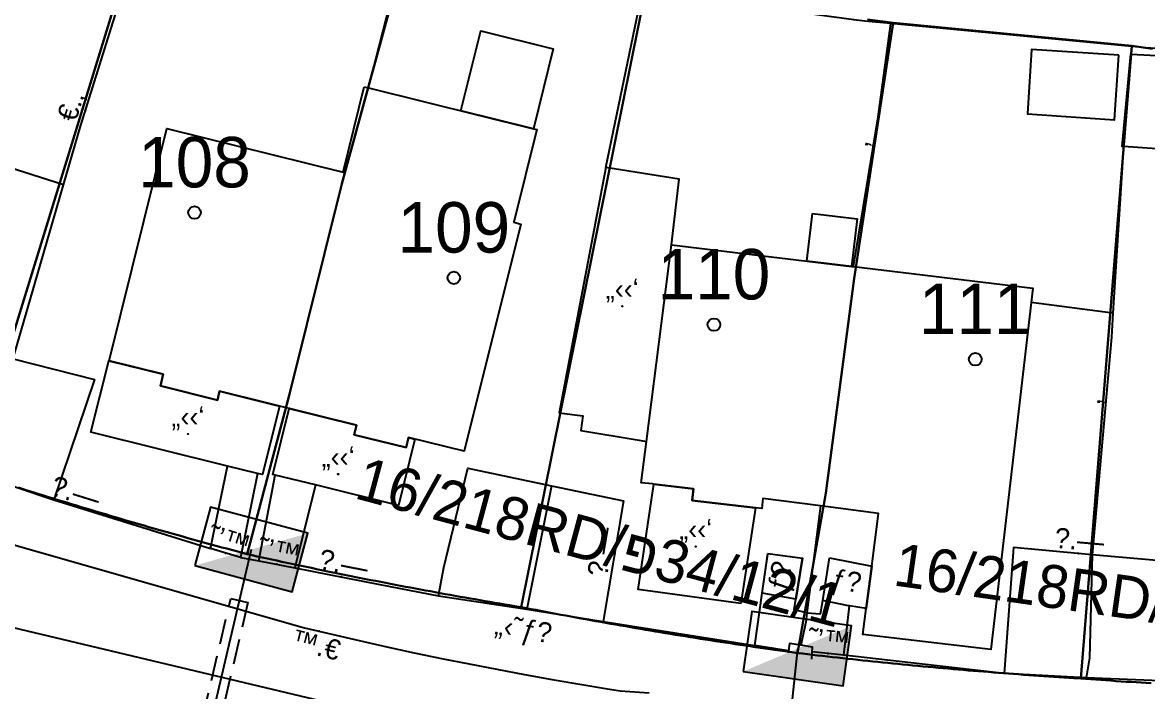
# Model space of a CAD drawing. Header units: metres. Extents: x 218299 to 220222, y 572714 to 574340.
# Drawn here: x 218803.07 to 218847.65, y 573422.41 to 573448.94 of the extents above; entities that cross this region are included whole.
import ezdxf
from ezdxf.enums import TextEntityAlignment as Align

# ---------------------------------------------------------------- set-up
doc = ezdxf.new("R2010")
doc.units = ezdxf.units.M
doc.header["$MEASUREMENT"] = 0
doc.linetypes.add('DASH15', pattern=[1.5, 1, -0.5])
for name, color, linetype in [('1602', 44, 'Continuous'), ('1603', 44, 'Continuous'), ('6151', 102, 'CABLEUNDEXIST03'), ('6261', 7, 'Continuous'), ('6701', 7, 'DASH15'), ('A_POINTS', 2, 'Continuous'), ('M2200', 253, 'Continuous'), ('M2207', 253, 'Continuous'), ('M2401', 7, 'Continuous'), ('M2404', 7, 'Continuous'), ('M2407', 253, 'Continuous'), ('M2408', 253, 'Continuous'), ('M2412', 253, 'Continuous'), ('M2420', 253, 'Continuous'), ('M2601', 253, 'Continuous'), ('M2602', 253, 'Continuous'), ('M2605', 253, 'Continuous'), ('M2612', 253, 'Continuous')]:
    doc.layers.add(name, color=color, linetype=linetype)
doc.styles.add('HEBTXT', font='HEBTXT')
doc.styles.add('MAVAT_HEBTXT', font='HEBTXT')
doc.linetypes.add('CABLEUNDEXIST03', pattern='A,3.5,[222,elecad.shx,S=0.01,R=0,X=0,Y=0],1.5', length=5)

# ---------------------------------------------------------------- blocks, each defined once
blk = doc.blocks.new('6261')
blk.add_lwpolyline([(-2, -1.2), (2, -1.2), (2, 1.2), (-2, 1.2)], close=True)
at = {"color": 0}
blk.add_solid([(2, 1.2), (-2, -1.2), (2, -1.2)], dxfattribs=at)
at = {"color": 0, "style": 'HEBTXT'}
blk.add_attdef('PIL_NAME', (2.689, 2.418), '', height=1.7, dxfattribs=at)
at = {"style": 'HEBTXT'}
blk.add_attdef('CAMUT_MONIM', (2.489, 0.218), '', height=1.7, dxfattribs=at)
at = {"color": 0, "style": 'HEBTXT', "flags": 1}
for tag, p in [('TYPE', (2.585, -1.773)), ('MAP_TYPE', (2.689, -3.782))]:
    blk.add_attdef(tag, p, '', height=1.7, dxfattribs=at)
blk = doc.blocks.new('1603')
at = {"layer": 'A_POINTS'}
blk.add_circle((0, 0), 0.25, dxfattribs=at)
at = {"color": 0, "style": 'HEBTXT'}
blk.add_attdef('PARCEL_NUM', text='', height=2, dxfattribs=at).set_placement((0, 1), align=Align.CENTER)
at = {"color": 0, "style": 'HEBTXT', "flags": 1}
blk.add_attdef('LOT_NUM', text='', height=2, dxfattribs=at).set_placement((0, -2.5), align=Align.CENTER)
blk = doc.blocks.new('M2404')
blk.add_circle((0, 0), 0.025)
at = {"style": 'MAVAT_HEBTXT'}
blk.add_attdef('NAME', text='', height=0.8, dxfattribs=at).set_placement((0, 1.592), align=Align.MIDDLE)
blk = doc.blocks.new('M2408')
blk.add_circle((0, 0), 0.025)
at = {"style": 'MAVAT_HEBTXT'}
blk.add_attdef('NAME', text='', height=0.8, dxfattribs=at).set_placement((0, 1.592), align=Align.MIDDLE)
blk = doc.blocks.new('M2601')
blk.add_circle((0, 0), 0.025)
at = {"style": 'MAVAT_HEBTXT'}
blk.add_attdef('NAME', text='', height=0.8, dxfattribs=at).set_placement((0, 1.592), align=Align.MIDDLE)
blk = doc.blocks.new('M2602')
blk.add_circle((0, 0), 0.025)
at = {"style": 'MAVAT_HEBTXT'}
blk.add_attdef('NAME', text='', height=0.8, dxfattribs=at).set_placement((0, 1.592), align=Align.MIDDLE)
blk = doc.blocks.new('M2605')
blk.add_circle((0, 0), 0.025)
at = {"style": 'MAVAT_HEBTXT'}
blk.add_attdef('NAME', text='', height=0.8, dxfattribs=at).set_placement((0, 1.592), align=Align.MIDDLE)
blk = doc.blocks.new('M2612')
blk.add_circle((0, 0), 0.025)
at = {"style": 'MAVAT_HEBTXT'}
blk.add_attdef('NAME', text='', height=0.8, dxfattribs=at).set_placement((0, 1.592), align=Align.MIDDLE)
blk = doc.blocks.new('M2207')
blk.add_circle((0, 0), 0.025)
at = {"style": 'MAVAT_HEBTXT'}
blk.add_attdef('NAME', text='', height=0.8, dxfattribs=at).set_placement((0, 1.592), align=Align.MIDDLE)
blk = doc.blocks.new('M2412')
blk.add_circle((0, 0), 0.025)
at = {"style": 'MAVAT_HEBTXT'}
blk.add_attdef('NAME', text='', height=0.8, dxfattribs=at).set_placement((0, 1.592), align=Align.MIDDLE)
blk = doc.blocks.new('111')
at = {"layer": 'M2200'}
for points in [[(218816.615, 573446.391, 573.096), (218816.777, 573446.351, 573.096), (218823.318, 573444.728, 573.096), (218823.451, 573444.695, 573.096), (218822.539, 573441.017, 573.006), (218822.815, 573440.949, 572.886), (218820.578, 573431.937, 572.586), (218818.368, 573432.486, 572.586), (218818.368, 573432.486, 572.586), (218818.269, 573432.086, 572.496), (218816.212, 573432.596, 572.526), (218816.212, 573432.596, 572.526), (218816.306, 573432.973, 572.586), (218816.306, 573432.973, 572.586), (218810.881, 573434.319, 572.646), (218810.881, 573434.319, 572.646), (218810.795, 573433.971, 572.616), (218810.795, 573433.971, 572.616), (218808.536, 573434.531, 572.556), (218808.536, 573434.531, 572.556), (218808.65, 573434.993, 572.556), (218806.51, 573435.524, 572.616), (218808.796, 573444.738, 572.526), (218815.775, 573443.006, 572.916)], [(218828.783, 573440.125, 572.04), (218835.915, 573439.268, 572.099), (218835.997, 573439.258, 572.1), (218843.104, 573438.405, 572.16), (218843.037, 573437.833, 572.16), (218841.433, 573424.083, 572.16), (218836.372, 573424.673, 572.16), (218836.504, 573425.708, 572.211), (218836.719, 573427.389, 572.295), (218836.985, 573429.471, 572.4), (218834.696, 573429.771, 572.28), (218832.407, 573430.071, 572.16), (218832.36, 573429.667, 572.16), (218832.36, 573429.667, 572.16), (218832.111, 573429.696, 572.16), (218829.604, 573429.989, 572.16), (218829.604, 573429.989, 572.16), (218829.658, 573430.452, 572.16), (218829.658, 573430.452, 572.16), (218828.087, 573430.635, 572.16), (218828.031, 573430.642, 572.16), (218827.591, 573430.693, 572.16), (218827.797, 573432.325, 572.139)]]:
    blk.add_polyline3d(points, close=True, dxfattribs=at)
at = {"layer": 'M2207'}
for points in [[(218823.318, 573444.728, 572.121), (218820.442, 573445.442, 572.121), (218821.227, 573448.606, 571.971), (218824.104, 573447.892, 571.971), (218823.318, 573444.728, 572.121)], [(218846.512, 573447.638, 572.04), (218843.055, 573447.867, 572.04), (218842.886, 573445.313, 572.16), (218846.342, 573445.084, 572.16), (218846.512, 573447.638, 572.04)], [(218850.314, 573447.513, 572.64), (218850.083, 573443.779, 571.92), (218850.083, 573443.779, 571.92), (218846.7, 573444.022, 571.92), (218846.637, 573444.027, 571.92), (218846.98, 573447.682, 572.64)], [(218827.797, 573432.325, 572.139), (218828.783, 573440.125, 572.04), (218829.086, 573442.721, 572.16), (218826.178, 573443.191, 572.16), (218826.178, 573443.191, 572.16), (218824.338, 573433.464, 572.16), (218825.267, 573433.339, 572.16), (218825.199, 573432.76, 572.16), (218827.507, 573432.373, 572.141)], [(218834.376, 573441.371, 571.665), (218836.142, 573441.159, 571.665), (218835.915, 573439.268, 571.665), (218834.149, 573439.48, 571.665), (218834.376, 573441.371, 571.665)], [(218810.881, 573434.319, 572.556), (218813.253, 573433.731, 572.556), (218812.578, 573431.012, 572.346), (218812.378, 573431.062, 572.346), (218811.198, 573431.354, 572.346), (218805.784, 573432.698, 572.346), (218806.487, 573435.53, 572.586), (218808.65, 573434.993, 572.556), (218808.536, 573434.531, 572.541), (218810.795, 573433.971, 572.541)], [(218816.212, 573432.596, 572.511), (218818.269, 573432.086, 572.511), (218818.368, 573432.486, 572.511), (218818.621, 573432.423, 572.511), (218817.967, 573429.786, 572.421), (218814.677, 573430.603, 572.401), (218813.085, 573430.998, 572.392), (218812.991, 573431.021, 572.391), (218813.639, 573433.635, 572.571), (218816.306, 573432.973, 572.511)], [(218831.539, 573425.907, 571.98), (218827.465, 573426.457, 571.98), (218828.087, 573430.635, 572.22), (218829.658, 573430.452, 572.1), (218829.604, 573429.989, 572.1), (218832.111, 573429.696, 572.1)]]:
    blk.add_polyline3d(points, close=True, dxfattribs=at)
at = {"layer": 'M2401'}
blk.add_polyline3d([(218802.724, 573428.223, 568.773), (218814.249, 573424.941, 568.653), (218815.332, 573424.682, 568.629), (218816.416, 573424.431, 568.605), (218817.502, 573424.188, 568.582), (218818.59, 573423.953, 568.559), (218819.679, 573423.725, 568.537), (218820.77, 573423.505, 568.516), (218821.863, 573423.294, 568.496), (218822.957, 573423.089, 568.476), (218824.053, 573422.893, 568.457), (218825.15, 573422.705, 568.439), (218826.248, 573422.524, 568.421), (218826.746, 573422.445, 568.414), (218827.9, 573422.361, 568.414)], dxfattribs=at)
at = {"layer": 'M2404'}
blk.add_polyline3d([(218802.724, 573428.223, 568.773), (218814.249, 573424.941, 568.653), (218815.332, 573424.682, 568.629), (218816.416, 573424.431, 568.605), (218817.502, 573424.188, 568.582), (218818.59, 573423.953, 568.559), (218819.679, 573423.725, 568.537), (218820.77, 573423.505, 568.516), (218821.863, 573423.294, 568.496), (218822.957, 573423.089, 568.476), (218824.053, 573422.893, 568.457), (218825.15, 573422.705, 568.439), (218826.248, 573422.524, 568.421), (218826.746, 573422.445, 568.414), (218827.9, 573422.361, 568.414)], dxfattribs=at)
at = {"layer": 'M2407'}
blk.add_polyline3d([(218846.274, 573437.417, 569.539), (218843.037, 573437.833, 569.629)], dxfattribs=at)
at = {"layer": 'M2408'}
for points in [[(218801.275, 573431.03, 568.983), (218804.318, 573430.015, 568.983)], [(218819.549, 573426.203, 568.563), (218823.052, 573425.681, 568.536), (218826.081, 573425.184, 568.365)], [(218848.148, 573422.834, 568.185), (218845.212, 573422.958, 568.185), (218841.972, 573423.125, 568.185)]]:
    blk.add_polyline3d(points, dxfattribs=at)
at = {"layer": 'M2412'}
for points in [[(218832.606, 573427.881, 569.43), (218833.978, 573427.704, 569.46), (218833.715, 573426.075, 568.56), (218832.372, 573426.312, 568.605)], [(218835.047, 573427.714, 569.43), (218836.719, 573427.389, 569.355), (218836.504, 573425.708, 568.605), (218835.845, 573425.807, 568.605), (218835.805, 573425.813, 568.605), (218834.777, 573426.02, 568.65)]]:
    blk.add_polyline3d(points, close=True, dxfattribs=at)
at = {"layer": 'M2420', "linetype": 'Continuous', "lineweight": -3}
blk.add_lwpolyline([(218778.789, 573430.643), (218823.5, 573420), (218850.7, 573416.62), (218872.91, 573416.69), (218902.91, 573421.31), (218924.8, 573428), (218952.3, 573439.38), (218956.3, 573441.88), (218980.91, 573457.81), (218995.09, 573470.88), (219024.2, 573502.19), (219042.09, 573537.19), (219043.91, 573540.62), (219049.7, 573557.12), (219054.59, 573574.81), (219057.41, 573589.69), (219057.5, 573620.62), (219058, 573628.19), (219058.7, 573640.38), (219046.5, 573689.62), (219028.09, 573726.31)], dxfattribs=at)
at = {"layer": 'M2601'}
for points in [[(218816.777, 573446.351, 571.207), (218817.635, 573449.708, 571.207)], [(218826.178, 573443.191, 571.71), (218827.558, 573449.815, 571.71)], [(218835.997, 573439.258, 571.26), (218836.975, 573445.197, 571.17), (218837.478, 573448.898, 571.17)], [(218804.697, 573442.501, 572.073), (218800.089, 573443.965, 572.073)], [(218846.7, 573444.022, 571.35), (218846.274, 573437.417, 571.192), (218846.213, 573436.467, 571.17), (218845.454, 573427.839, 570.99), (218845.342, 573423.752, 570.63), (218845.342, 573423.752, 570.63)], [(218824.038, 573430.567, 571.155), (218823.052, 573425.681, 570.708)], [(218834.696, 573429.771, 570.99), (218834.15, 573425.535, 570.99), (218834.103, 573425.163, 570.99), (218833.917, 573424.247, 570.81)], [(218845.342, 573423.752, 569.415), (218845.212, 573422.958, 569.383)]]:
    blk.add_polyline3d(points, dxfattribs=at)
at = {"layer": 'M2602'}
for points in [[(218802.755, 573435.797, 570.723), (218804.697, 573442.501, 570.59), (218805.382, 573444.868, 570.543), (218808.55, 573455.013, 570.543)], [(218834.347, 573423.702, 569.73), (218834.358, 573423.936, 569.73), (218834.36, 573423.984, 569.73), (218834.369, 573424.17, 569.73), (218833.917, 573424.247, 569.73), (218833.465, 573424.324, 569.73), (218833.422, 573424.028, 569.73), (218833.409, 573423.943, 569.73)]]:
    blk.add_polyline3d(points, dxfattribs=at)
at = {"layer": 'M2605'}
for points in [[(218904.178, 573453.952, 572.805), (218897.583, 573452.143, 572.805), (218895.755, 573451.761, 572.805), (218893.483, 573451.286, 572.805), (218887.66, 573450.068, 572.805), (218882.196, 573449.218, 572.805), (218880.374, 573448.935, 572.805), (218871.017, 573447.822, 572.805), (218870.572, 573447.769, 572.805), (218866.475, 573447.725, 572.96), (218864.913, 573447.708, 573.018), (218859.255, 573447.647, 573.232), (218858.644, 573447.64, 573.255), (218856.823, 573447.688, 573.255), (218847.777, 573447.925, 573.255), (218847.581, 573447.93, 573.255), (218837.478, 573448.898, 573.255), (218836.447, 573448.996, 573.255), (218836.006, 573449.038, 573.255), (218829.366, 573449.962, 573.255)], [(218802.697, 573435.609, 569.853), (218805.928, 573434.78, 569.853), (218804.318, 573430.015, 569.853), (218804.318, 573430.015, 569.853), (218810.52, 573428.082, 569.853), (218810.52, 573428.082, 569.853), (218811.198, 573431.354, 569.823)], [(218819.772, 573427.336, 569.88), (218820.716, 573431.263, 569.88), (218824.038, 573430.567, 569.799), (218826.889, 573429.969, 569.73), (218826.081, 573425.184, 569.58), (218826.081, 573425.184, 569.58), (218832.091, 573424.24, 569.43), (218832.091, 573424.24, 569.43), (218832.372, 573426.312, 569.43), (218832.603, 573427.862, 569.43), (218832.606, 573427.881, 569.43)], [(218812.378, 573431.062, 569.763), (218811.706, 573427.723, 569.763), (218811.706, 573427.723, 569.763), (218812.439, 573427.6, 569.763), (218812.439, 573427.6, 569.763), (218813.085, 573430.998, 569.763)], [(218814.677, 573430.603, 569.763), (218813.864, 573427.321, 569.763), (218813.864, 573427.321, 569.763), (218817.232, 573426.659, 569.763)], [(218854.218, 573424.188, 569.355), (218854.192, 573423.855, 569.355), (218854.086, 573422.521, 569.355), (218854.086, 573422.521, 569.355), (218848.148, 573422.834, 569.355), (218848.148, 573422.834, 569.355), (218848.418, 573426.828, 569.481), (218848.468, 573427.57, 569.505), (218845.454, 573427.839, 569.505), (218842.332, 573428.118, 569.505), (218841.972, 573423.125, 569.505), (218841.972, 573423.125, 569.505), (218835.617, 573423.857, 569.505), (218835.617, 573423.857, 569.505), (218835.845, 573425.807, 569.505)], [(218834.15, 573425.535, 569.55), (218833.646, 573425.65, 569.55), (218833.715, 573426.075, 569.55), (218833.978, 573427.704, 569.55)], [(218834.15, 573425.535, 569.55), (218834.693, 573425.497, 569.55), (218834.777, 573426.02, 569.55), (218835.047, 573427.714, 569.55), (218835.047, 573427.714, 569.55)], [(218817.232, 573426.659, 569.763), (218819.549, 573426.203, 569.763), (218819.772, 573427.336, 569.88)]]:
    blk.add_polyline3d(points, dxfattribs=at)
at = {"layer": 'M2612'}
for points in [[(218811.706, 573427.723, 570.903), (218810.52, 573428.082, 570.903)], [(218812.439, 573427.6, 570.903), (218813.864, 573427.321, 570.903)], [(218833.422, 573424.028, 569.55), (218832.091, 573424.24, 569.55)], [(218835.617, 573423.857, 569.46), (218834.36, 573423.984, 569.46)]]:
    blk.add_polyline3d(points, dxfattribs=at)
at = {"layer": 'M2207'}
ref = blk.add_blockref('M2207', (218826.835, 573437.689), dxfattribs=dict(at, xscale=0.5, yscale=0.5, zscale=0.5))
ref.add_attrib('NAME', '„‹‹‘', dxfattribs={"layer": '0', "height": 0.8, "style": 'MAVAT_HEBTXT'}).set_placement((218826.835, 573438.314), align=Align.MIDDLE)
ref = blk.add_blockref('M2207', (218809.628, 573432.624), dxfattribs=dict(at, xscale=0.5, yscale=0.5, zscale=0.5))
ref.add_attrib('NAME', '„‹‹‘', dxfattribs={"layer": '0', "height": 0.8, "style": 'MAVAT_HEBTXT'}).set_placement((218809.628, 573433.249), align=Align.MIDDLE)
ref = blk.add_blockref('M2207', (218815.579, 573431.029), dxfattribs=dict(at, xscale=0.5, yscale=0.5, zscale=0.5))
ref.add_attrib('NAME', '„‹‹‘', dxfattribs={"layer": '0', "height": 0.8, "style": 'MAVAT_HEBTXT'}).set_placement((218815.579, 573431.654), align=Align.MIDDLE)
ref = blk.add_blockref('M2207', (218829.747, 573428.16), dxfattribs=dict(at, xscale=0.5, yscale=0.5, zscale=0.5))
ref.add_attrib('NAME', '„‹‹‘', dxfattribs={"layer": '0', "height": 0.8, "style": 'MAVAT_HEBTXT'}).set_placement((218829.747, 573428.785), align=Align.MIDDLE)
at = {"layer": 'M2404'}
ref = blk.add_blockref('M2404', (218814.828, 573424.802), dxfattribs=dict(at, xscale=0.5, yscale=0.5, zscale=0.5))
ref.add_attrib('NAME', '™.€', dxfattribs={"layer": '0', "height": 0.8, "rotation": 345.5165, "style": 'MAVAT_HEBTXT'}).set_placement((218814.69, 573424.27), align=Align.MIDDLE)
at = {"layer": 'M2408'}
ref = blk.add_blockref('M2408', (218823.052, 573425.681), dxfattribs=dict(at, xscale=0.5, yscale=0.5, zscale=0.5))
ref.add_attrib('NAME', '„‹˜ƒ\x8e', dxfattribs={"layer": '0', "height": 0.8, "rotation": 350.6818, "style": 'MAVAT_HEBTXT'}).set_placement((218822.906, 573424.793), align=Align.MIDDLE)
at = {"layer": 'M2412'}
ref = blk.add_blockref('M2412', (218833.723, 573426.123), dxfattribs=dict(at, xscale=0.5, yscale=0.5, zscale=0.5))
ref.add_attrib('NAME', 'ƒ\x8e', dxfattribs={"layer": '0', "height": 0.8, "rotation": 80.8444, "style": 'MAVAT_HEBTXT'}).set_placement((218833.19, 573426.966), align=Align.MIDDLE)
ref = blk.add_blockref('M2412', (218836.463, 573425.714), dxfattribs=dict(at, xscale=0.5, yscale=0.5, zscale=0.5))
ref.add_attrib('NAME', 'ƒ\x8e', dxfattribs={"layer": '0', "height": 0.8, "rotation": 351.4206, "style": 'MAVAT_HEBTXT'}).set_placement((218835.699, 573426.699), align=Align.MIDDLE)
at = {"layer": 'M2601'}
ref = blk.add_blockref('M2601', (218836.789, 573444.07), dxfattribs=dict(at, xscale=0.5, yscale=0.5, zscale=0.5))
ref.add_attrib('NAME', '‚', dxfattribs={"layer": '0', "height": 0.8, "rotation": 80.6545, "style": 'MAVAT_HEBTXT'}).set_placement((218836.247, 573444.159), align=Align.MIDDLE)
ref = blk.add_blockref('M2601', (218845.985, 573433.881), dxfattribs=dict(at, xscale=0.5, yscale=0.5, zscale=0.5))
ref.add_attrib('NAME', '‚', dxfattribs={"layer": '0', "height": 0.8, "rotation": 84.9738, "style": 'MAVAT_HEBTXT'}).set_placement((218845.438, 573433.929), align=Align.MIDDLE)
at = {"layer": 'M2602'}
ref = blk.add_blockref('M2602', (218805.558, 573445.432), dxfattribs=dict(at, xscale=0.5, yscale=0.5, zscale=0.5))
ref.add_attrib('NAME', '€.‚', dxfattribs={"layer": '0', "height": 0.8, "rotation": 72.6619, "style": 'MAVAT_HEBTXT'}).set_placement((218805.033, 573445.596), align=Align.MIDDLE)
at = {"layer": 'M2605'}
ref = blk.add_blockref('M2605', (218805.021, 573429.796), dxfattribs=dict(at, xscale=0.5, yscale=0.5, zscale=0.5))
ref.add_attrib('NAME', '\x9a.—', dxfattribs={"layer": '0', "height": 0.8, "rotation": 342.6856, "style": 'MAVAT_HEBTXT'}).set_placement((218805.185, 573430.321), align=Align.MIDDLE)
ref = blk.add_blockref('M2605', (218826.534, 573427.865), dxfattribs=dict(at, xscale=0.5, yscale=0.5, zscale=0.5))
ref.add_attrib('NAME', '\x9a.—', dxfattribs={"layer": '0', "height": 0.8, "rotation": 80.4235, "style": 'MAVAT_HEBTXT'}).set_placement((218825.991, 573427.957), align=Align.MIDDLE)
ref = blk.add_blockref('M2605', (218844.903, 573427.888), dxfattribs=dict(at, xscale=0.5, yscale=0.5, zscale=0.5))
ref.add_attrib('NAME', '\x9a.—', dxfattribs={"layer": '0', "height": 0.8, "rotation": 354.8979, "style": 'MAVAT_HEBTXT'}).set_placement((218844.952, 573428.436), align=Align.MIDDLE)
ref = blk.add_blockref('M2605', (218815.695, 573426.961), dxfattribs=dict(at, xscale=0.5, yscale=0.5, zscale=0.5))
ref.add_attrib('NAME', '\x9a.—', dxfattribs={"layer": '0', "height": 0.8, "rotation": 348.865, "style": 'MAVAT_HEBTXT'}).set_placement((218815.801, 573427.501), align=Align.MIDDLE)
at = {"layer": 'M2612'}
ref = blk.add_blockref('M2612', (218811.113, 573427.902), dxfattribs=dict(at, xscale=0.5, yscale=0.5, zscale=0.5))
ref.add_attrib('NAME', '˜’™', dxfattribs={"layer": '0', "height": 0.8, "rotation": 343.1709, "style": 'MAVAT_HEBTXT'}).set_placement((218811.272, 573428.429), align=Align.MIDDLE)
ref = blk.add_blockref('M2612', (218813.152, 573427.46), dxfattribs=dict(at, xscale=0.5, yscale=0.5, zscale=0.5))
ref.add_attrib('NAME', '˜’™', dxfattribs={"layer": '0', "height": 0.8, "rotation": 348.9579, "style": 'MAVAT_HEBTXT'}).set_placement((218813.257, 573428), align=Align.MIDDLE)
ref = blk.add_blockref('M2612', (218834.989, 573423.921), dxfattribs=dict(at, xscale=0.5, yscale=0.5, zscale=0.5))
ref.add_attrib('NAME', '˜’™', dxfattribs={"layer": '0', "height": 0.8, "rotation": 354.2545, "style": 'MAVAT_HEBTXT'}).set_placement((218835.044, 573424.468), align=Align.MIDDLE)
at = {"layer": 'M2612', "xscale": 0.5, "yscale": 0.5, "zscale": 0.5}
blk.add_blockref('M2612', (218832.757, 573424.134), dxfattribs=at)

msp = doc.modelspace()

# ---------------------------------------------------------------- linework, layer by layer
at = {"layer": '1602'}
for points in [[(218792.56, 573460.77), (218803.31, 573456.83), (218808.4, 573455.1), (218801.01, 573431.11)], [(218801.01, 573431.11), (218808.4, 573455.1)], [(218818.45, 573452.49), (218815.73, 573442.54), (218813.65, 573434.2), (218811.98, 573427.86), (218811.7452, 573427.9223), (218811.552, 573427.9739), (218811.3588, 573428.0256), (218811.1656, 573428.0775), (218810.9725, 573428.1296), (218810.7795, 573428.1819), (218810.5865, 573428.2345), (218810.3936, 573428.2872), (218810.2007, 573428.3401), (218810.0079, 573428.3932), (218809.8151, 573428.4465), (218809.6224, 573428.5), (218809.4297, 573428.5537), (218809.2371, 573428.6076), (218809.0446, 573428.6616), (218808.8521, 573428.7159), (218808.6597, 573428.7704), (218808.4673, 573428.8251), (218808.275, 573428.88), (218808.0827, 573428.935), (218807.8905, 573428.9903), (218807.6983, 573429.0458), (218807.5062, 573429.1014), (218807.3142, 573429.1573), (218807.1222, 573429.2133), (218806.9303, 573429.2696), (218806.7384, 573429.326), (218806.5466, 573429.3826), (218806.3548, 573429.4395), (218806.1631, 573429.4965), (218805.9715, 573429.5537), (218805.7799, 573429.6111), (218805.5884, 573429.6688), (218805.3969, 573429.7266), (218805.2055, 573429.7846), (218805.0142, 573429.8428), (218804.8229, 573429.9012), (218804.6317, 573429.9598), (218804.4405, 573430.0186), (218804.2494, 573430.0775), (218804.0584, 573430.1367), (218803.8674, 573430.1961), (218803.6764, 573430.2556), (218803.4856, 573430.3154), (218803.2948, 573430.3754), (218803.104, 573430.4355), (218802.9134, 573430.4959)], [(218827.8, 573450.41), (218822.83, 573425.76), (218822.5806, 573425.8012), (218822.3833, 573425.834), (218822.186, 573425.867), (218821.9888, 573425.9002), (218821.7916, 573425.9336), (218821.5944, 573425.9672), (218821.3973, 573426.0011), (218821.2002, 573426.0351), (218821.0032, 573426.0693), (218820.8062, 573426.1037), (218820.6092, 573426.1383), (218820.4122, 573426.1731), (218820.2153, 573426.2082), (218820.0185, 573426.2434), (218819.8216, 573426.2788), (218819.6248, 573426.3144), (218819.4281, 573426.3503), (218819.2313, 573426.3863), (218819.0346, 573426.4225), (218818.838, 573426.4589), (218818.6414, 573426.4956), (218818.4448, 573426.5324), (218818.2482, 573426.5694), (218818.0517, 573426.6067), (218817.8553, 573426.6441), (218817.6588, 573426.6817), (218817.4624, 573426.7195), (218817.2661, 573426.7576), (218817.0698, 573426.7958), (218816.8735, 573426.8342), (218816.6773, 573426.8729), (218816.4811, 573426.9117), (218816.2849, 573426.9507), (218816.0888, 573426.99), (218815.8927, 573427.0294), (218815.6967, 573427.069), (218815.5007, 573427.1089), (218815.3048, 573427.1489), (218815.1088, 573427.1891), (218814.913, 573427.2296), (218814.7172, 573427.2702), (218814.5214, 573427.311), (218814.3256, 573427.3521), (218814.1299, 573427.3933), (218813.9343, 573427.4347), (218813.7386, 573427.4763), (218813.5431, 573427.5182), (218813.3475, 573427.5602), (218813.152, 573427.6024), (218812.9566, 573427.6449), (218812.7612, 573427.6875), (218812.5658, 573427.7303), (218812.3705, 573427.7733), (218812.1752, 573427.8166), (218811.98, 573427.86), (218813.65, 573434.2), (218815.73, 573442.54), (218818.45, 573452.49)], [(218836.55, 573449.06), (218837.57, 573448.92), (218836.02, 573438.79), (218834.9, 573430.28), (218833.78, 573423.94), (218833.4811, 573423.9813), (218833.283, 573424.0088), (218833.085, 573424.0366), (218832.887, 573424.0647), (218832.689, 573424.0929), (218832.491, 573424.1213), (218832.293, 573424.1499), (218832.0951, 573424.1787), (218831.8972, 573424.2077), (218831.6994, 573424.2369), (218831.5016, 573424.2663), (218831.3038, 573424.2959), (218831.106, 573424.3258), (218830.9083, 573424.3558), (218830.7106, 573424.386), (218830.5129, 573424.4164), (218830.3152, 573424.4471), (218830.1176, 573424.4779), (218829.9201, 573424.5089), (218829.7225, 573424.5402), (218829.525, 573424.5716), (218829.3275, 573424.6032), (218829.1301, 573424.6351), (218828.9327, 573424.6671), (218828.7353, 573424.6993), (218828.5379, 573424.7318), (218828.3406, 573424.7644), (218828.1433, 573424.7973), (218827.9461, 573424.8303), (218827.7488, 573424.8635), (218827.5517, 573424.897), (218827.3545, 573424.9306), (218827.1574, 573424.9645), (218826.9603, 573424.9985), (218826.7633, 573425.0328), (218826.5663, 573425.0672), (218826.3693, 573425.1019), (218826.1723, 573425.1368), (218825.9754, 573425.1718), (218825.7786, 573425.2071), (218825.5817, 573425.2425), (218825.3849, 573425.2782), (218825.1882, 573425.314), (218824.9915, 573425.3501), (218824.7948, 573425.3864), (218824.5981, 573425.4228), (218824.4015, 573425.4595), (218824.2049, 573425.4963), (218824.0084, 573425.5334), (218823.8119, 573425.5707), (218823.6155, 573425.6081), (218823.419, 573425.6458), (218823.2226, 573425.6837), (218823.0263, 573425.7217), (218822.83, 573425.76), (218827.8, 573450.41)], [(218847.84, 573447.9), (218847.02, 573448.01), (218837.57, 573448.92), (218836.55, 573449.06)], [(218847.7936, 573422.7412), (218847.594, 573422.7533), (218847.3944, 573422.7657), (218847.1948, 573422.7783), (218846.9952, 573422.7911), (218846.7956, 573422.804), (218846.596, 573422.8172), (218846.3965, 573422.8306), (218846.1969, 573422.8442), (218845.9974, 573422.858), (218845.7979, 573422.872), (218845.5984, 573422.8862), (218845.3989, 573422.9006), (218845.1995, 573422.9152), (218845, 573422.93), (218847.02, 573448.01), (218847.84, 573447.9)], [(218802.9134, 573430.4959), (218803.104, 573430.4355), (218803.2948, 573430.3754), (218803.4856, 573430.3154), (218803.6764, 573430.2556), (218803.8674, 573430.1961), (218804.0584, 573430.1367), (218804.2494, 573430.0775), (218804.4405, 573430.0186), (218804.6317, 573429.9598), (218804.8229, 573429.9012), (218805.0142, 573429.8428), (218805.2055, 573429.7846), (218805.3969, 573429.7266), (218805.5884, 573429.6688), (218805.7799, 573429.6111), (218805.9715, 573429.5537), (218806.1631, 573429.4965), (218806.3548, 573429.4395), (218806.5466, 573429.3826), (218806.7384, 573429.326), (218806.9303, 573429.2696), (218807.1222, 573429.2133), (218807.3142, 573429.1573), (218807.5062, 573429.1014), (218807.6983, 573429.0458), (218807.8905, 573428.9903), (218808.0827, 573428.935), (218808.275, 573428.88), (218808.4673, 573428.8251), (218808.6597, 573428.7704), (218808.8521, 573428.7159), (218809.0446, 573428.6616), (218809.2371, 573428.6076), (218809.4297, 573428.5537), (218809.6224, 573428.5), (218809.8151, 573428.4465), (218810.0079, 573428.3932), (218810.2007, 573428.3401), (218810.3936, 573428.2872), (218810.5865, 573428.2345), (218810.7795, 573428.1819), (218810.9725, 573428.1296), (218811.1656, 573428.0775), (218811.3588, 573428.0256), (218811.552, 573427.9739), (218811.7452, 573427.9223), (218811.98, 573427.86), (218812.1752, 573427.8166), (218812.3705, 573427.7733), (218812.5658, 573427.7303), (218812.7612, 573427.6875), (218812.9566, 573427.6449), (218813.152, 573427.6024), (218813.3475, 573427.5602), (218813.5431, 573427.5182), (218813.7386, 573427.4763), (218813.9343, 573427.4347), (218814.1299, 573427.3933), (218814.3256, 573427.3521), (218814.5214, 573427.311), (218814.7172, 573427.2702), (218814.913, 573427.2296), (218815.1088, 573427.1891), (218815.3048, 573427.1489), (218815.5007, 573427.1089), (218815.6967, 573427.069), (218815.8927, 573427.0294), (218816.0888, 573426.99), (218816.2849, 573426.9507), (218816.4811, 573426.9117), (218816.6773, 573426.8729), (218816.8735, 573426.8342), (218817.0698, 573426.7958), (218817.2661, 573426.7576), (218817.4624, 573426.7195), (218817.6588, 573426.6817), (218817.8553, 573426.6441), (218818.0517, 573426.6067), (218818.2482, 573426.5694), (218818.4448, 573426.5324), (218818.6414, 573426.4956), (218818.838, 573426.4589), (218819.0346, 573426.4225), (218819.2313, 573426.3863), (218819.4281, 573426.3503), (218819.6248, 573426.3144), (218819.8216, 573426.2788), (218820.0185, 573426.2434), (218820.2153, 573426.2082), (218820.4122, 573426.1731), (218820.6092, 573426.1383), (218820.8062, 573426.1037), (218821.0032, 573426.0693), (218821.2002, 573426.0351), (218821.3973, 573426.0011), (218821.5944, 573425.9672), (218821.7916, 573425.9336), (218821.9888, 573425.9002), (218822.186, 573425.867), (218822.3833, 573425.834), (218822.5806, 573425.8012), (218822.83, 573425.76), (218823.0263, 573425.7217), (218823.2226, 573425.6837), (218823.419, 573425.6458), (218823.6155, 573425.6081), (218823.8119, 573425.5707), (218824.0084, 573425.5334), (218824.2049, 573425.4963), (218824.4015, 573425.4595), (218824.5981, 573425.4228), (218824.7948, 573425.3864), (218824.9915, 573425.3501), (218825.1882, 573425.314), (218825.3849, 573425.2782), (218825.5817, 573425.2425), (218825.7786, 573425.2071), (218825.9754, 573425.1718), (218826.1723, 573425.1368), (218826.3693, 573425.1019), (218826.5663, 573425.0672), (218826.7633, 573425.0328), (218826.9603, 573424.9985), (218827.1574, 573424.9645), (218827.3545, 573424.9306), (218827.5517, 573424.897), (218827.7488, 573424.8635), (218827.9461, 573424.8303), (218828.1433, 573424.7973), (218828.3406, 573424.7644), (218828.5379, 573424.7318), (218828.7353, 573424.6993), (218828.9327, 573424.6671), (218829.1301, 573424.6351), (218829.3275, 573424.6032), (218829.525, 573424.5716), (218829.7225, 573424.5402), (218829.9201, 573424.5089), (218830.1176, 573424.4779), (218830.3152, 573424.4471), (218830.5129, 573424.4164), (218830.7106, 573424.386), (218830.9083, 573424.3558), (218831.106, 573424.3258), (218831.3038, 573424.2959), (218831.5016, 573424.2663), (218831.6994, 573424.2369), (218831.8972, 573424.2077), (218832.0951, 573424.1787), (218832.293, 573424.1499), (218832.491, 573424.1213), (218832.689, 573424.0929), (218832.887, 573424.0647), (218833.085, 573424.0366), (218833.283, 573424.0088), (218833.4811, 573423.9813), (218833.78, 573423.94), (218833.9786, 573423.9165), (218834.1772, 573423.8931), (218834.3759, 573423.87), (218834.5746, 573423.847), (218834.7733, 573423.8243), (218834.972, 573423.8018), (218835.1708, 573423.7794), (218835.3695, 573423.7573), (218835.5683, 573423.7354), (218835.7671, 573423.7137), (218835.966, 573423.6921), (218836.1648, 573423.6708), (218836.3637, 573423.6497), (218836.5626, 573423.6288), (218836.7616, 573423.6081), (218836.9605, 573423.5876), (218837.1595, 573423.5673), (218837.3585, 573423.5472), (218837.5575, 573423.5273), (218837.7565, 573423.5076), (218837.9555, 573423.4881), (218838.1546, 573423.4688), (218838.3537, 573423.4497), (218838.5528, 573423.4309), (218838.7519, 573423.4122), (218838.9511, 573423.3937), (218839.1502, 573423.3754), (218839.3494, 573423.3574), (218839.5486, 573423.3395), (218839.7478, 573423.3219), (218839.9471, 573423.3044), (218840.1463, 573423.2871), (218840.3456, 573423.2701), (218840.5449, 573423.2532), (218840.7442, 573423.2366), (218840.9435, 573423.2202), (218841.1429, 573423.2039), (218841.3422, 573423.1879), (218841.5416, 573423.1721), (218841.741, 573423.1564), (218841.9404, 573423.141), (218842.1398, 573423.1258), (218842.3392, 573423.1108), (218842.5387, 573423.096), (218842.7382, 573423.0814), (218842.9376, 573423.0669), (218843.1371, 573423.0527), (218843.3366, 573423.0387), (218843.5362, 573423.025), (218843.7357, 573423.0114), (218843.9353, 573422.998), (218844.1348, 573422.9848), (218844.3344, 573422.9718), (218844.534, 573422.959), (218844.7336, 573422.9465), (218845, 573422.93), (218845.1995, 573422.9152), (218845.3989, 573422.9006), (218845.5984, 573422.8862), (218845.7979, 573422.872), (218845.9974, 573422.858), (218846.1969, 573422.8442), (218846.3965, 573422.8306), (218846.596, 573422.8172), (218846.7956, 573422.804), (218846.9952, 573422.7911), (218847.1948, 573422.7783), (218847.3944, 573422.7657), (218847.594, 573422.7533), (218847.7936, 573422.7412)]]:
    msp.add_lwpolyline(points, dxfattribs=at)
msp.add_lwpolyline([(218833.78, 573423.94), (218834.9, 573430.28), (218836.02, 573438.79), (218837.57, 573448.92), (218847.02, 573448.01), (218845, 573422.93), (218844.7336, 573422.9465), (218844.534, 573422.959), (218844.3344, 573422.9718), (218844.1348, 573422.9848), (218843.9353, 573422.998), (218843.7357, 573423.0114), (218843.5362, 573423.025), (218843.3366, 573423.0387), (218843.1371, 573423.0527), (218842.9376, 573423.0669), (218842.7382, 573423.0814), (218842.5387, 573423.096), (218842.3392, 573423.1108), (218842.1398, 573423.1258), (218841.9404, 573423.141), (218841.741, 573423.1564), (218841.5416, 573423.1721), (218841.3422, 573423.1879), (218841.1429, 573423.2039), (218840.9435, 573423.2202), (218840.7442, 573423.2366), (218840.5449, 573423.2532), (218840.3456, 573423.2701), (218840.1463, 573423.2871), (218839.9471, 573423.3044), (218839.7478, 573423.3219), (218839.5486, 573423.3395), (218839.3494, 573423.3574), (218839.1502, 573423.3754), (218838.9511, 573423.3937), (218838.7519, 573423.4122), (218838.5528, 573423.4309), (218838.3537, 573423.4497), (218838.1546, 573423.4688), (218837.9555, 573423.4881), (218837.7565, 573423.5076), (218837.5575, 573423.5273), (218837.3585, 573423.5472), (218837.1595, 573423.5673), (218836.9605, 573423.5876), (218836.7616, 573423.6081), (218836.5626, 573423.6288), (218836.3637, 573423.6497), (218836.1648, 573423.6708), (218835.966, 573423.6921), (218835.7671, 573423.7137), (218835.5683, 573423.7354), (218835.3695, 573423.7573), (218835.1708, 573423.7794), (218834.972, 573423.8018), (218834.7733, 573423.8243), (218834.5746, 573423.847), (218834.3759, 573423.87), (218834.1772, 573423.8931), (218833.9786, 573423.9165)], close=True, dxfattribs=at)
at = {"layer": '6151'}
for points in [[(218812.1377, 573428.0464), (218809.5339, 573416.9281), (218816.0635, 573415.5194), (218816.562, 573413.8693)], [(218833.7734, 573424.1113), (218832.5518, 573412.466), (218835.7588, 573412.1148), (218836.0827, 573410.8325)]]:
    msp.add_lwpolyline(points, dxfattribs=at)
at = {"layer": '6701'}
msp.add_lwpolyline([(218809.875, 573416.848), (218809.193, 573417.008), (218811.322, 573426.097), (218812.003, 573425.937)], close=True, dxfattribs=at)

# ---------------------------------------------------------------- block references
msp.add_blockref('111', (0, 0))
at = {"layer": '1603'}
for p, values in [((218809.8866, 573441.401), {'PARCEL_NUM': '108'}), ((218820.1624, 573438.8155), {'PARCEL_NUM': '109'}), ((218830.4687, 573436.9585), {'PARCEL_NUM': '110'}), ((218840.8201, 573435.5885), {'PARCEL_NUM': '111'})]:
    msp.add_blockref('1603', p, dxfattribs=at).add_auto_attribs(values)
at = {"layer": '6261'}
ref = msp.add_blockref('6261', (218812.1377, 573428.0464), dxfattribs=dict(at, rotation=344.9599999998936))
ref.add_attrib('PIL_NAME', '16/218RD/פ34/12/1', (218816.1675, 573430.093), dxfattribs={"layer": '0', "color": 0, "height": 1.7, "rotation": 344.96, "style": 'HEBTXT'})
ref = msp.add_blockref('6261', (218833.7734, 573424.1113), dxfattribs=dict(at, rotation=351.8799999998914))
ref.add_attrib('PIL_NAME', '16/218RD/פ34/11/1', (218837.5273, 573426.6285), dxfattribs={"layer": '0', "color": 0, "height": 1.7, "rotation": 351.88, "style": 'HEBTXT'})

doc.saveas('drawing.dxf')
